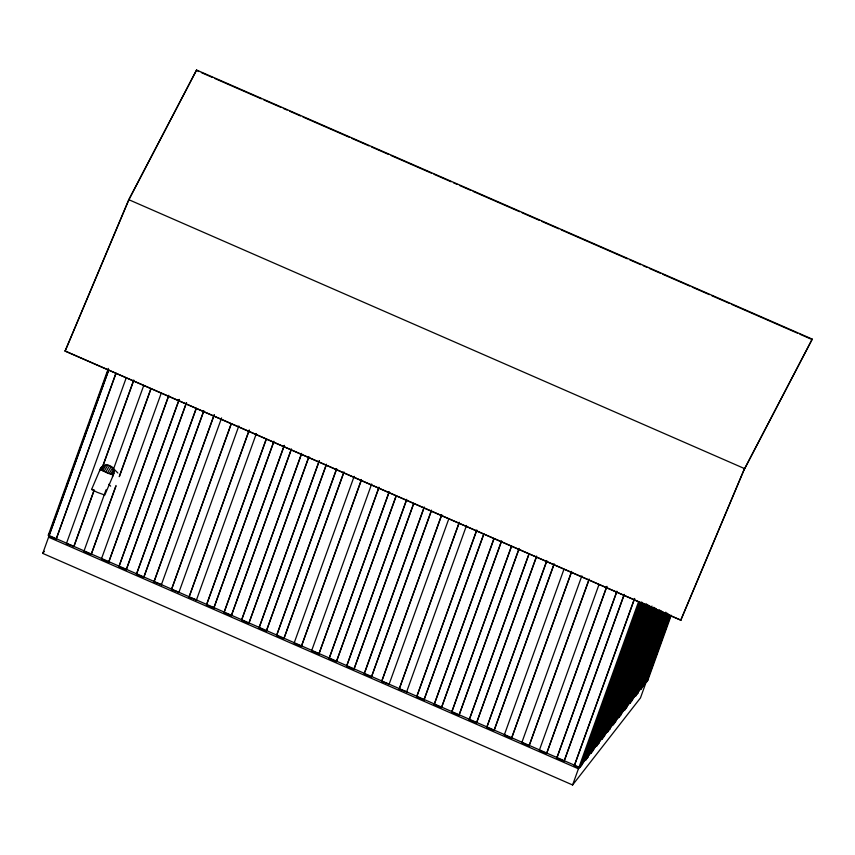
<?xml version="1.0" encoding="UTF-8"?>
<svg xmlns="http://www.w3.org/2000/svg" width="855" height="855" viewBox="0 0 855 855"><rect width="100%" height="100%" fill="white"/><g stroke="black" fill="none" stroke-linecap="round" stroke-linejoin="round"><path stroke-width="1.28" d="M99.693 470.998A7.235 7.161 -44.8 0 1 100.227 469.192L91.603 489.445L97.149 492.298L104.802 495.056L113.362 474.931C117.498 466.499 103.434 460.567 100.174 469.32C104.225 471.671 108.97 474.012 113.416 474.803M196.575 70.025L128.859 199.493L65.098 351.106L128.902 199.728L196.575 70.025L812.25 339.114L743.978 469.961L812.25 339.114M87.841 552.49L48.286 535.198L108.339 368.409M51.204 528.753L57.071 512.455M58.877 507.432L64.745 491.133M66.551 486.121L72.429 469.812M74.235 464.799L81.001 445.989M81.909 443.478L88.674 424.668M89.583 422.156L108.093 370.739M116.056 373.229L56.184 539.131L48.885 535.935L108.478 370.397M671.239 615.269L647.759 680.473L646.882 680.088L640.47 697.904L572.604 784.976L42.75 553.399L108.756 370.044M56.184 539.131L115.778 373.592M94.296 489.99L73.979 546.431L66.401 543.598L126.273 377.696M73.701 546.783L94.018 490.353M102.14 467.781L133.743 379.994M102.867 466.167L133.572 380.892M115.874 486.367L91.207 554.435L83.918 551.251L106.041 489.797M113.266 469.737L143.79 385.359M91.207 554.435L116.045 485.469M119.208 476.684L150.811 388.897M119.486 476.331L151.089 388.544M168.606 396.196L108.724 562.098L101.435 558.903L161.306 393.011M108.724 562.098L168.777 395.299M186.572 402.598L126.241 569.751L118.952 566.566L178.994 399.766M179.272 399.413L118.952 566.566M126.241 569.751L186.294 402.962M203.64 411.512L143.758 577.403L136.458 574.218L196.062 408.679M196.34 408.327L136.458 574.218M143.758 577.403L203.811 410.614M161.552 584.702L153.975 581.87L214.028 415.081M214.306 414.728L153.975 581.87M161.274 585.066L221.605 417.913M179.069 592.365L171.492 589.533L231.096 423.995M231.374 423.631L171.492 589.533M178.791 592.718L238.844 425.929M196.586 600.018L189.008 597.185L249.062 430.396M249.339 430.033L189.008 597.185M196.308 600.37L256.35 433.581M273.696 442.131L213.825 608.033L206.525 604.838L266.119 439.299M266.397 438.946L206.525 604.838M213.825 608.033L273.867 441.233M291.213 449.794L231.342 615.686L224.042 612.501L284.095 445.701M284.373 445.348L224.042 612.501M231.342 615.686L291.384 448.896M308.73 457.446L248.858 623.338L241.559 620.153L301.601 453.364M301.43 454.262L241.559 620.153M248.858 623.338L308.901 456.549M326.247 465.099L266.365 631.001L259.076 627.805L319.118 461.016M319.396 460.663L259.076 627.805M266.365 631.001L326.418 464.201M343.763 472.762L283.881 638.653L276.593 635.468L336.635 468.668M336.464 469.566L276.593 635.468M283.881 638.653L343.934 471.864M361.28 480.414L301.398 646.305L294.109 643.12L354.152 476.331M301.398 646.305L361.451 479.516M378.797 488.066L318.915 653.968L311.615 650.773L371.668 483.983M318.915 653.968L378.968 487.168M396.303 495.729L336.432 661.62L329.132 658.436L389.185 491.636M389.014 492.533L329.132 658.436M336.432 661.62L396.025 496.082M413.82 503.381L353.949 669.273L346.649 666.088L406.702 499.299M406.531 500.196L346.649 666.088M353.949 669.273L413.542 503.734M431.337 511.034L371.465 676.936L364.166 673.74L424.219 506.951M364.893 672.137L424.037 507.849M371.465 676.936L431.508 510.136M389.26 684.235L381.683 681.403L441.736 514.603M441.554 515.501L381.683 681.403M388.982 684.588L448.854 518.696M406.777 691.887L399.2 689.055L459.253 522.266M459.071 523.164L399.2 689.055M406.499 692.24L466.541 525.451M483.887 534.001L424.005 699.903L416.716 696.707L476.759 529.918M476.588 530.816L416.716 696.707M424.005 699.903L483.609 534.364M501.404 541.664L441.522 707.555L434.233 704.37L493.827 538.832M493.656 539.729L434.233 704.37M441.522 707.555L501.575 540.766M518.921 549.316L459.039 715.208L451.75 712.023L511.343 546.484M511.621 546.131L451.75 712.023M459.039 715.208L519.092 548.418M536.438 556.968L476.556 722.87L469.256 719.675L528.86 554.136M528.689 555.034L469.256 719.675M476.556 722.87L536.609 556.071M553.944 564.631L494.072 730.523L486.773 727.338L546.826 560.538M546.655 561.436L486.773 727.338M494.072 730.523L554.126 563.734M571.461 572.284L511.589 738.175L504.29 734.99L563.894 569.451M511.589 738.175L571.642 571.386M588.977 579.936L529.106 745.838L521.807 742.642L581.86 575.853M529.106 745.838L589.148 579.038M606.943 586.338L546.623 753.49L539.323 750.305L598.917 584.767M546.623 753.49L606.665 586.701M624.011 595.251L564.14 761.142L556.84 757.958L616.893 591.168M616.712 592.055L556.84 757.958M564.14 761.142L624.182 594.353M580.556 765.182L578.739 767.523L574.357 765.61L634.399 598.821M634.677 598.457L574.357 765.61M572.604 784.976L638.61 601.631M88.322 552.693L579.893 767.555L639.487 602.016M587.652 746.639L589.01 742.877M595.326 725.318L596.683 721.556M602.999 703.996L604.357 700.234M610.673 682.685L612.03 678.913M640.448 602.807L582.202 764.573L579.893 767.555M641.464 602.016L584.574 760.031L585.451 760.416L587.77 757.445L643.302 603.192M585.451 760.416L642.34 602.401M643.868 603.662L590.142 752.892L591.019 753.276L593.327 750.305L646.156 603.577M591.019 753.276L644.745 604.036M646.273 605.297L595.7 745.752L596.576 746.137L598.895 743.166L648.56 605.222M596.576 746.137L647.598 604.432M649.127 605.682L601.268 738.624L602.144 738.998L604.453 736.027L650.965 606.858M602.144 738.998L650.003 606.067M651.98 606.077L606.826 731.485L607.702 731.869L610.021 728.888L653.819 607.242M607.702 731.869L652.397 607.713M638.942 645.739L640.299 641.977M646.615 624.417L647.972 620.655M654.385 607.713L612.394 724.345L613.27 724.73L615.579 721.759L656.223 608.888M613.27 724.73L655.251 608.097M628.703 682.493L630.06 678.731M635.479 663.683L637.734 657.41M644.05 639.861L645.407 636.099M656.779 609.359L617.951 717.206L618.828 717.591L621.147 714.62L658.617 610.523M618.828 717.591L657.655 609.743M632.914 679.116L634.271 675.354M659.633 609.743L623.519 710.067L624.396 710.452L626.715 707.48L661.471 610.919M624.396 710.452L660.06 611.378M630.349 694.559L631.706 690.797M662.037 611.389L629.077 702.928L629.953 703.312L632.273 700.341L663.875 612.554M629.953 703.312L662.914 611.763M664.442 613.024L634.645 695.799L635.522 696.173L637.841 693.202L666.729 612.939M635.522 696.173L665.767 612.159M667.295 613.409L640.203 688.66L641.079 689.045L643.398 686.063L669.134 614.585M641.079 689.045L668.172 613.794M669.7 615.055L645.771 681.52L646.647 681.905L647.759 680.473M647.331 678.838L649.586 672.564M650.495 670.064L657.271 651.254M658.168 648.742L669.903 616.134M647.16 679.736L657.089 652.151M658.446 648.389L663.865 633.331M666.12 627.068L670.192 615.782M646.647 681.905L670.577 615.44M65.098 351.106L680.772 620.206L744.534 468.593L128.902 199.728M680.772 620.206L744.534 468.593M91.603 489.445L93.077 489.648M100.174 469.32L101.211 467.578M100.569 469.63L102.568 466.274M101.392 470.111L104.225 465.366M102.579 470.72L106.052 464.917M104.054 471.426L107.933 464.949M105.721 472.174L109.729 465.462M107.452 472.911L111.332 466.435L117.862 473.007M109.141 473.595L112.625 467.781M110.68 474.172L113.512 469.427M111.941 474.6L113.95 471.244M112.86 474.867L113.897 473.125M48.286 535.198L49.398 533.777M42.75 553.399L44.385 551.293M581.464 764.017L586.37 757.722M588.005 755.628L591.681 750.914M592.91 749.333L602.722 736.743M604.357 734.648L607.627 730.448M610.085 727.306L613.356 723.106M614.991 721.011L619.896 714.716M621.532 712.61L625.839 707.096M627.26 705.268L630.627 700.95M632.166 698.973L641.977 686.383M643.612 684.289L646.882 680.088M607.862 731.025L578.429 768.784L48.575 537.197M609.497 728.92L646.295 681.713M196.49 70.484L198.937 71.553M201.385 72.622L212.403 77.442M214.851 78.51L261.363 98.838M263.81 99.907L280.953 107.399M283.4 108.467L287.066 110.071M289.514 111.139L300.533 115.959M302.98 117.028L349.492 137.356M351.939 138.425L369.082 145.916M371.53 146.985L388.662 154.477M391.109 155.546L431.497 173.202M433.955 174.27L451.087 181.762M453.535 182.831L457.211 184.434M459.659 185.503L470.667 190.323M473.114 191.392L519.626 211.719M522.074 212.788L539.216 220.28M541.664 221.349L558.796 228.841M561.243 229.91L627.346 258.798M629.793 259.867L640.812 264.687M643.259 265.755L646.925 267.358M649.373 268.427L660.391 273.247M662.839 274.316L689.771 286.083M692.219 287.152L709.351 294.644M711.798 295.712L728.941 303.204M731.388 304.273L797.48 333.161M799.927 334.23L810.946 339.05M65.258 351.063L680.933 620.153M642.522 685.689L643.398 686.063M636.964 692.817L637.841 693.202M631.396 699.956L632.273 700.341M620.27 714.235L621.147 714.62M609.145 728.513L610.021 728.888M603.587 735.642L604.453 736.027M598.019 742.781L598.895 743.166M586.893 757.06L587.77 757.445M108.788 484.261L110.658 486.142M113.362 474.931A7.235 7.161 -44.8 0 1 112.379 476.545"/></g></svg>
